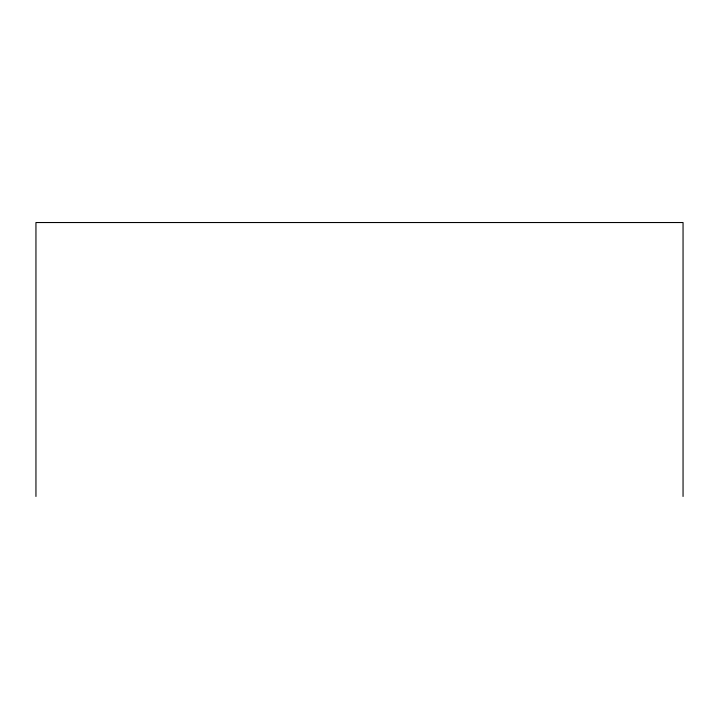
<?xml version="1.0" encoding="UTF-8"?>
<svg xmlns="http://www.w3.org/2000/svg" width="719" height="719" viewBox="0 0 719 719"><rect width="100%" height="100%" fill="white"/><g stroke="black" fill="none" stroke-linecap="round" stroke-linejoin="round"><path stroke-width="1.08" d="M683.05 496.469L683.05 222.531L35.95 222.531L35.95 496.469"/></g></svg>
